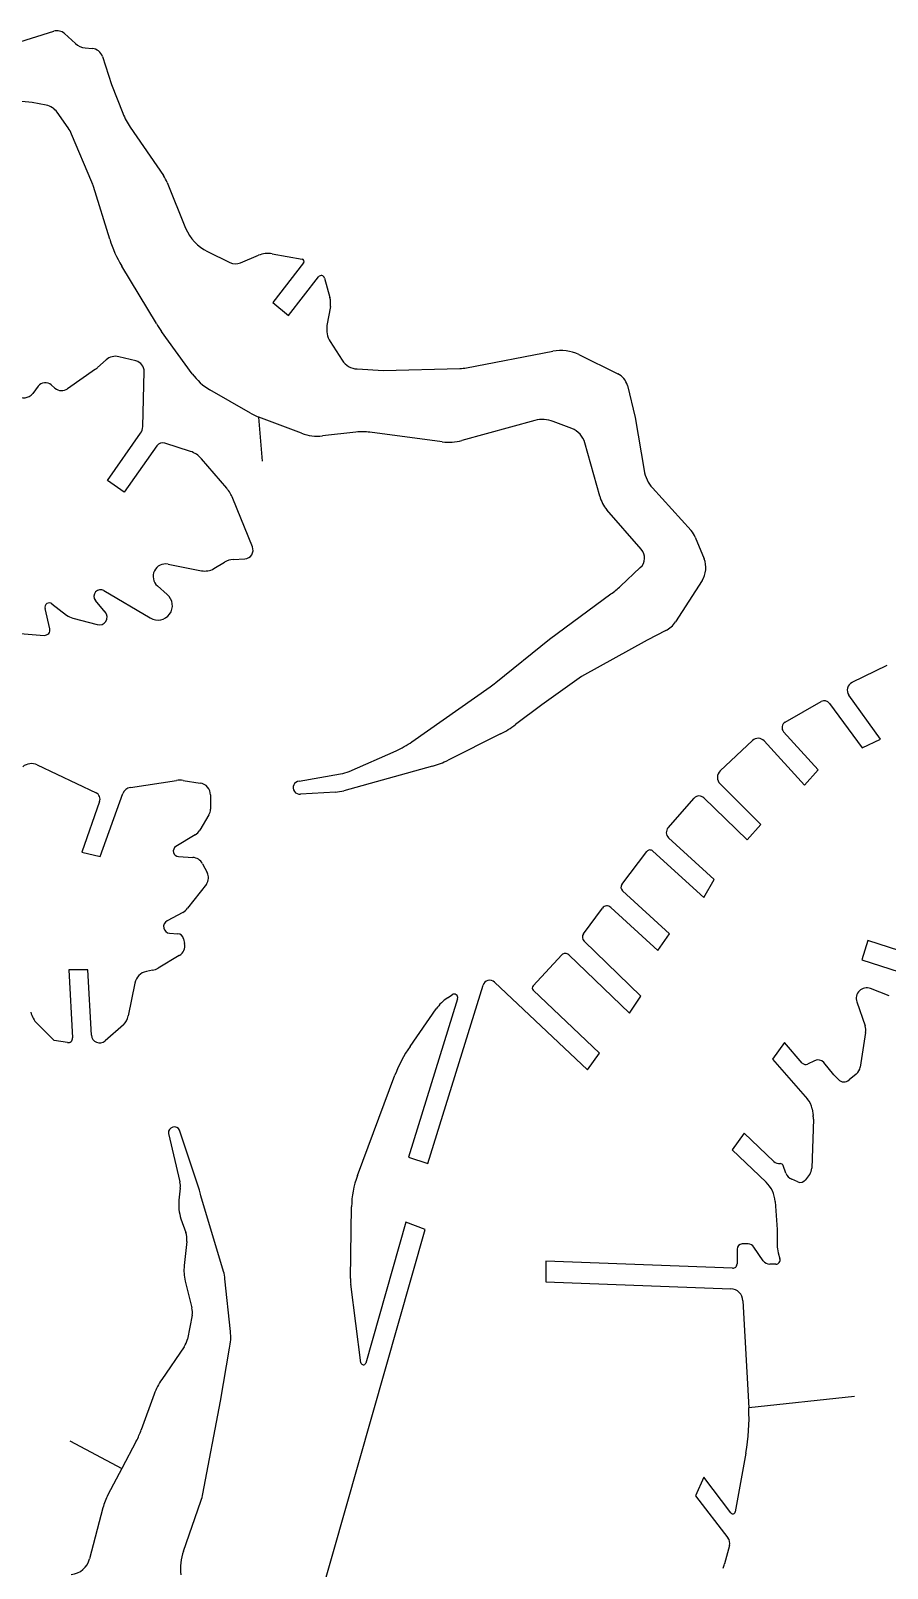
# Model space of a CAD drawing. Extents: x 0.6 to 22.6, y 0.8 to 18.1.
# Drawn here: x 8.95 to 13.97, y 9.07 to 18.08 of the extents above; entities that cross this region are included whole.
import ezdxf

# ---------------------------------------------------------------- set-up
doc = ezdxf.new("R2010")
doc.units = 0
doc.layers.add('WHITE', color=7, linetype='CONTINUOUS')

msp = doc.modelspace()

# ---------------------------------------------------------------- linework, layer by layer
at = {"layer": 'WHITE', "linetype": 'CONTINUOUS'}
for p, q in [((8.729999, 17.97), (9.086999, 18.08)), ((9.149, 18.066), (9.213, 18.008)), ((9.270999, 17.982), (9.312, 17.979)), ((9.371, 17.932), (9.425, 17.767)), ((9.425, 17.767), (9.491, 17.599)), ((8.96, 17.663), (8.565999, 17.701)), ((9.041999, 17.647), (8.96, 17.663)), ((9.17, 17.514), (9.105999, 17.605)), ((9.534, 17.517), (9.729, 17.234)), ((9.309, 17.196), (9.190999, 17.477)), ((9.413999, 16.861), (9.319, 17.17)), ((9.751, 17.193), (9.859, 16.926)), ((9.987999, 16.789), (10.119, 16.725)), ((10.18, 16.723), (10.286, 16.767)), ((10.366, 16.776), (10.542, 16.745)), ((9.687999, 16.367), (9.484999, 16.704)), ((10.551, 16.722), (10.37, 16.491)), ((10.462, 16.414), (10.639, 16.641)), ((10.674, 16.634), (10.705, 16.52)), ((10.37, 16.491), (10.462, 16.414)), ((10.708, 16.467), (10.688, 16.356)), ((9.897999, 16.073), (9.718, 16.321)), ((10.707, 16.262), (10.777, 16.152)), ((9.392999, 16.154), (9.343, 16.109)), ((9.567999, 16.148), (9.468, 16.173)), ((11.505, 16.108), (12.013, 16.205)), ((12.164, 16.185), (12.393, 16.073)), ((9.331, 16.099), (9.166999, 15.985)), ((9.607999, 15.763), (9.616, 16.086)), ((10.865, 16.101), (11.019, 16.092)), ((11.019, 16.092), (11.467, 16.104)), ((8.994999, 16), (8.963, 15.958)), ((9.093, 15.989), (9.071, 16.008)), ((10.24, 15.842), (10.002, 15.979)), ((12.449, 16.004), (12.495, 15.816)), ((10.31, 15.56), (10.288, 15.819)), ((10.539, 15.724), (10.288, 15.819)), ((11.906, 15.799), (11.479, 15.682)), ((12.123, 15.752), (12.015, 15.793)), ((12.495, 15.816), (12.547, 15.506)), ((9.401, 15.448), (9.595, 15.724)), ((10.858, 15.731), (10.662, 15.709)), ((11.364, 15.674), (10.94, 15.73)), ((9.690999, 15.651), (9.498999, 15.379)), ((9.887999, 15.618), (9.737, 15.667)), ((12.287, 15.356), (12.2, 15.668)), ((10.1, 15.402), (9.951999, 15.575)), ((9.498999, 15.379), (9.401, 15.448)), ((10.251, 15.058), (10.136, 15.343)), ((12.597, 15.404), (12.823, 15.154)), ((12.531, 15.045), (12.329, 15.276)), ((12.847, 15.115), (12.899, 14.989)), ((9.755999, 14.957), (9.953, 14.919)), ((10.024, 14.931), (10.087, 14.969)), ((10.138, 14.985), (10.207, 14.989)), ((12.409, 14.828), (12.525, 14.937)), ((9.38, 14.803), (9.652, 14.642)), ((9.751, 14.779), (9.694, 14.83)), ((11.993, 14.518), (12.353, 14.783)), ((12.887, 14.861), (12.731, 14.619)), ((9.062999, 14.579), (9.034999, 14.698)), ((9.074999, 14.724), (9.161, 14.659)), ((9.387, 14.677), (9.329999, 14.745)), ((9.197999, 14.641), (9.34, 14.603)), ((8.817999, 14.556), (9.029999, 14.54)), ((11.677, 14.263), (11.993, 14.518)), ((12.565, 14.512), (12.18, 14.3)), ((12.674, 14.568), (12.565, 14.512)), ((13.767, 14.265), (13.973, 14.365)), ((11.186, 13.917), (11.644, 14.238)), ((12.18, 14.3), (11.948, 14.134)), ((13.375, 14.032), (13.585, 14.152)), ((13.934, 13.932), (13.748, 14.189)), ((11.948, 14.134), (11.793, 14.017)), ((13.634, 14.141), (13.825, 13.882)), ((13.568, 13.752), (13.365, 13.975)), ((11.706, 13.963), (11.398, 13.809)), ((12.994, 13.747), (13.183, 13.924)), ((13.251, 13.922), (13.488, 13.663)), ((13.825, 13.882), (13.934, 13.932)), ((10.819, 13.743), (11.093, 13.864)), ((8.989, 13.781), (9.333999, 13.618)), ((10.524, 13.686), (10.767, 13.728)), ((11.306, 13.774), (10.786, 13.63)), ((13.488, 13.663), (13.568, 13.752)), ((9.359, 13.245), (9.491, 13.613)), ((9.534999, 13.649), (9.805999, 13.69)), ((9.843999, 13.69), (9.944, 13.675)), ((10.005, 13.605), (10.005, 13.521)), ((10.738, 13.622), (10.532, 13.61)), ((13.231, 13.432), (12.993, 13.67)), ((9.354999, 13.566), (9.25, 13.27)), ((12.688, 13.413), (12.841, 13.586)), ((12.898, 13.588), (13.151, 13.342)), ((9.996, 13.488), (9.942, 13.399)), ((13.151, 13.342), (13.231, 13.432)), ((9.914999, 13.371), (9.802, 13.303)), ((12.958, 13.109), (12.691, 13.354)), ((9.25, 13.27), (9.359, 13.245)), ((9.817, 13.244), (9.901, 13.239)), ((12.417, 13.08), (12.563, 13.273)), ((12.599, 13.276), (12.898, 13.005)), ((9.958, 13.202), (9.986, 13.15)), ((9.980999, 13.083), (9.871, 12.941)), ((12.898, 13.005), (12.958, 13.109)), ((12.696, 12.792), (12.42, 13.044)), ((9.843, 12.917), (9.75, 12.867)), ((12.192, 12.792), (12.303, 12.942)), ((12.352, 12.946), (12.628, 12.693)), ((9.765, 12.795), (9.812999, 12.792)), ((9.847, 12.762), (9.852999, 12.735)), ((12.528, 12.426), (12.196, 12.748)), ((12.628, 12.693), (12.696, 12.792)), ((13.859, 12.752), (13.823, 12.638)), ((14.108, 12.672), (13.859, 12.752)), ((9.821999, 12.664), (9.699, 12.591)), ((11.896, 12.487), (12.065, 12.668)), ((12.105, 12.669), (12.462, 12.326)), ((13.823, 12.638), (14.097, 12.552)), ((9.286, 12.581), (9.173999, 12.581)), ((9.173999, 12.581), (9.196, 12.181)), ((9.307, 12.198), (9.286, 12.581)), ((9.663999, 12.578), (9.628999, 12.571)), ((9.562, 12.503), (9.522999, 12.31)), ((11.28, 11.446), (11.603, 12.49)), ((11.394, 12.416), (11.422, 12.434)), ((11.671, 12.508), (12.215, 11.994)), ((12.285, 12.092), (11.897, 12.461)), ((13.985, 12.428), (13.875, 12.471)), ((11.454, 12.411), (11.165, 11.482)), ((11.175, 12.131), (11.329, 12.352)), ((12.462, 12.326), (12.528, 12.426)), ((13.794, 12.392), (13.843, 12.252)), ((9.088, 12.166), (8.989, 12.265)), ((9.494, 12.259), (9.387, 12.164)), ((9.166, 12.154), (9.088, 12.166)), ((13.846, 12.214), (13.815, 12.011)), ((12.215, 11.994), (12.285, 12.092)), ((13.37, 12.154), (13.3, 12.056)), ((13.475, 12.034), (13.37, 12.154)), ((13.3, 12.056), (13.505, 11.823)), ((13.547, 12.048), (13.506, 12.028)), ((13.66, 11.965), (13.601, 12.037)), ((10.866, 11.375), (11.086, 11.963)), ((13.687, 11.937), (13.67, 11.955)), ((13.791, 11.97), (13.749, 11.935)), ((13.532, 11.766), (13.538, 11.727)), ((9.758, 11.622), (9.826, 11.338)), ((9.939999, 11.29), (9.824, 11.64)), ((13.134, 11.623), (13.064, 11.526)), ((13.307, 11.458), (13.134, 11.623)), ((13.54, 11.705), (13.53, 11.418)), ((11.165, 11.482), (11.28, 11.446)), ((13.064, 11.526), (13.262, 11.337)), ((13.379, 11.389), (13.363, 11.433)), ((13.448, 11.338), (13.413, 11.354)), ((13.518, 11.382), (13.494, 11.35)), ((9.828, 11.301), (9.819999, 11.23)), ((10.082, 10.813), (9.947999, 11.257)), ((10.825, 10.771), (10.832, 11.191)), ((13.316, 11.222), (13.328, 11.058)), ((9.831999, 11.122), (9.859999, 11.042)), ((11.151, 11.101), (10.915, 10.276)), ((11.263, 11.058), (11.151, 11.101)), ((10.399, 8.027999), (11.263, 11.058)), ((13.328, 11.058), (13.328, 10.967)), ((9.866, 10.989), (9.850999, 10.847)), ((13.092, 10.943), (13.092, 10.857)), ((13.157, 10.974), (13.123, 10.974)), ((13.246, 10.876), (13.191, 10.956)), ((13.334, 10.923), (13.344, 10.887)), ((13.066, 10.832), (11.971, 10.873)), ((11.971, 10.873), (11.971, 10.753)), ((13.32, 10.856), (13.285, 10.856)), ((9.857, 10.757), (9.895999, 10.6)), ((10.122, 10.462), (10.09, 10.769)), ((10.887, 10.278), (10.827, 10.739)), ((11.971, 10.753), (13.055, 10.712)), ((13.127, 10.641), (13.161, 10.014)), ((9.897, 10.556), (9.869999, 10.417)), ((9.850999, 10.372), (9.718999, 10.18)), ((10.064, 10.053), (10.117, 10.363)), ((9.675, 10.094), (9.598999, 9.885)), ((9.961, 9.510999), (10.064, 10.053)), ((13.78, 10.08), (13.161, 10.014)), ((9.18, 9.819999), (9.484999, 9.659)), ((9.569999, 9.819), (9.484999, 9.659)), ((13.144, 9.748), (13.082, 9.404)), ((9.484999, 9.659), (9.404, 9.503999)), ((12.898, 9.607999), (12.848, 9.498999)), ((13.056, 9.397999), (12.898, 9.607999)), ((9.847, 9.175), (9.949, 9.467)), ((12.848, 9.498999), (13.039, 9.251999)), ((9.373999, 9.428), (9.295999, 9.128999)), ((13.048, 9.206999), (13.019, 9.098999))]:
    msp.add_line(p, q, dxfattribs=at)
for centre, radius, start, end in [((9.105799, 18.0189), 0.063926, 47.47275, 107.1027), ((9.2804, 18.0806), 0.099063, 227.1272, 264.5539), ((9.306, 17.911), 0.068264, 17.90448, 84.95755), ((9.0213, 17.5456), 0.103452, 35.04193, 78.46237), ((9.871999, 17.7465), 0.408555, 201.1634, 214.1763), ((9.008799, 17.3981), 0.198549, 23.41457, 35.7154), ((9.549699, 17.1114), 0.217207, 22.06637, 34.36316), ((9.0457, 17.0798), 0.2878, 18.26497, 23.81282), ((10.0959, 17.0748), 0.714626, 197.4081, 211.2566), ((10.1028, 17.0264), 0.263663, 202.3825, 244.193), ((10.3414, 16.6342), 0.143892, 80.15792, 112.6444), ((10.1517, 16.7911), 0.073746, 243.6782, 292.5663), ((10.54, 16.731), 0.014142, 320.7073, 81.8699), ((10.6547, 16.6286), 0.020006, 15.6308, 141.698), ((10.5873, 16.4868), 0.122292, 350.683, 15.75233), ((10.2356, 16.6914), 0.636479, 210.6425, 215.5879), ((10.8191, 16.3336), 0.132999, 170.304, 212.5678), ((9.4484, 16.0929), 0.082463, 76.25024, 132.2002), ((9.553999, 16.0876), 0.06202, 358.5217, 76.95003), ((10.8708, 16.2124), 0.111564, 212.7784, 267.0195), ((12.0584, 15.9681), 0.241211, 64.0403, 100.8487), ((9.2592, 16.1973), 0.121734, 306.1454, 313.5022), ((10.1713, 16.2708), 0.337356, 215.895, 239.8781), ((11.4617, 16.337), 0.23306, 271.3031, 280.7072), ((12.3474, 15.9788), 0.104656, 13.9299, 64.16947), ((8.909999, 16.0002), 0.067748, 231.7103, 321.4723), ((9.0368, 15.9682), 0.052475, 49.32765, 142.7375), ((9.132599, 16.0347), 0.060443, 229.0909, 304.6891), ((10.4049, 16.1246), 0.327195, 239.7358, 249.0668), ((11.9514, 15.6302), 0.174782, 68.66123, 105.0541), ((9.537, 15.765), 0.071028, 324.7437, 358.3858), ((10.6317, 15.972), 0.264739, 249.5048, 276.572), ((10.895, 15.392), 0.340982, 82.41646, 96.22881), ((11.4015, 15.9661), 0.294481, 262.6844, 285.2585), ((12.0781, 15.6336), 0.12666, 15.75899, 69.23209), ((9.7249, 15.6277), 0.04112, 72.88702, 145.4987), ((9.843899, 15.4832), 0.141819, 40.33837, 71.88449), ((12.7449, 15.5397), 0.200748, 189.6641, 222.5367), ((9.934299, 15.2604), 0.217957, 22.27003, 40.51553), ((12.4855, 15.4092), 0.20551, 195.0031, 220.4017), ((12.7233, 15.0658), 0.133113, 21.68914, 41.49771), ((10.2046, 15.039), 0.050057, 272.7481, 22.26686), ((12.4721, 14.9941), 0.077838, 312.8134, 40.83213), ((9.741499, 14.8855), 0.073051, 78.53628, 229.4412), ((10.1454, 14.8722), 0.113052, 93.75365, 121.1028), ((12.7702, 14.9365), 0.139088, 327.1211, 22.17623), ((9.9728, 15.0178), 0.100764, 258.6678, 300.5348), ((9.360799, 14.769), 0.039046, 60.5462, 217.9265), ((9.6967, 14.714), 0.084747, 238.1666, 50.12521), ((12.0426, 15.2266), 0.541414, 304.9816, 312.5898), ((9.058599, 14.7055), 0.024763, 48.44337, 197.6301), ((9.225999, 14.746), 0.1086, 233.2356, 255.0687), ((9.3529, 14.6468), 0.04566, 253.5892, 41.52944), ((12.6084, 14.6986), 0.146174, 296.6699, 327.0057), ((9.0317, 14.572), 0.032045, 266.959, 12.60808), ((11.2814, 14.7509), 0.628128, 305.2588, 309.0359), ((13.7901, 14.2188), 0.051579, 116.565, 215.2923), ((13.6032, 14.1186), 0.038036, 36.02621, 118.5864), ((11.4582, 14.4594), 0.554805, 296.5281, 307.1177), ((13.3936, 13.9994), 0.037594, 119.7068, 220.4691), ((10.8726, 14.3589), 0.541758, 294.0054, 305.3446), ((13.216, 13.889), 0.048104, 43.31466, 133.3153), ((8.9552, 13.7082), 0.080253, 65.09505, 129.641), ((11.17, 14.27), 0.5143, 285.3333, 296.3159), ((10.7308, 13.9513), 0.226215, 279.2083, 292.9491), ((13.031, 13.708), 0.05374, 133.4927, 225), ((9.315399, 13.5803), 0.042038, 340.1445, 63.73972), ((9.5431, 13.5942), 0.055388, 98.40854, 160.1583), ((9.824999, 13.56), 0.131381, 81.68486, 98.31512), ((9.9343, 13.605), 0.070668, 359.9992, 82.11068), ((10.528, 13.648), 0.038209, 96.00855, 276.009), ((10.724, 13.852), 0.230495, 273.4832, 285.6039), ((9.940999, 13.5207), 0.064, 329.2671, 0.268572), ((12.8704, 13.5605), 0.038917, 44.89587, 139.0634), ((9.8708, 13.4406), 0.082462, 302.4178, 329.7036), ((12.72, 13.385), 0.042449, 138.8147, 226.9091), ((9.818799, 13.2759), 0.031884, 121.7959, 266.7712), ((12.5823, 13.2584), 0.0242, 46.5035, 142.8933), ((9.896699, 13.17), 0.069133, 27.56518, 86.43401), ((9.932399, 13.1203), 0.061278, 322.4949, 28.99103), ((12.4384, 13.0637), 0.026956, 142.7044, 226.9542), ((9.8007, 12.9946), 0.088402, 298.5949, 322.6764), ((12.3294, 12.9212), 0.033609, 47.65642, 141.7662), ((9.7686, 12.8333), 0.038492, 118.8956, 264.63), ((9.8097, 12.754), 0.038143, 12.10576, 85.03677), ((9.789099, 12.7206), 0.065502, 300.1679, 12.69958), ((12.2187, 12.7722), 0.03318, 143.4415, 226.8319), ((12.0855, 12.6485), 0.028293, 46.43135, 136.4321), ((9.646999, 12.4862), 0.086689, 101.984, 168.8197), ((9.6437, 12.6864), 0.110268, 280.6064, 300.0994), ((11.434, 12.417), 0.020808, 343.3022, 125.2176), ((11.6423, 12.479), 0.04081, 45.2983, 164.3632), ((11.9095, 12.4745), 0.018398, 137.2035, 227.2026), ((13.8529, 12.4127), 0.062348, 69.2396, 199.3633), ((11.5313, 12.2115), 0.246303, 123.8772, 145.2195), ((9.0874, 12.3646), 0.140009, 193.0437, 225.3472), ((9.432, 12.328), 0.092763, 311.9413, 348.8112), ((9.17, 12.1797), 0.026032, 261.1538, 2.862405), ((9.355099, 12.2001), 0.048174, 182.4999, 311.4656), ((13.7696, 12.2271), 0.077508, 350.2704, 18.73884), ((11.7929, 11.6961), 0.755607, 144.8608, 159.3153), ((13.4944, 12.0512), 0.025938, 221.5599, 296.5651), ((13.5671, 12.0088), 0.044095, 39.75566, 117.1458), ((13.7482, 12.0225), 0.067782, 309.1889, 350.232), ((13.7769, 12.0719), 0.158408, 222.4415, 227.5584), ((13.7191, 11.9692), 0.045427, 225.0892, 311.1622), ((13.42, 11.748), 0.113357, 9.130041, 41.42366), ((13.4256, 11.7057), 0.1144, 359.6494, 10.73041), ((9.7927, 11.6249), 0.034751, 25.75397, 184.779), ((13.3402, 11.4929), 0.048139, 226.4295, 275.7224), ((13.346, 11.427), 0.018027, 19.44003, 93.17815), ((11.382, 11.1845), 0.550038, 159.7365, 179.3229), ((13.4381, 11.4124), 0.063565, 201.6008, 246.7422), ((13.466, 11.4193), 0.064013, 324.3478, 358.8363), ((9.7238, 11.3139), 0.105003, 352.9424, 13.26864), ((9.670999, 11.2073), 0.281423, 10.17191, 17.08921), ((13.1396, 11.2094), 0.176814, 4.085594, 46.19158), ((13.4633, 11.3734), 0.038601, 246.625, 322.6848), ((10.062, 11.202), 0.243614, 173.4001, 199.179), ((9.7437, 11.002), 0.122986, 353.9327, 18.98005), ((13.123, 10.943), 0.030999, 90, 180), ((13.1563, 10.9316), 0.042419, 35.11374, 89.05415), ((13.487, 10.9663), 0.159001, 179.7478, 195.8017), ((10.1129, 10.8193), 0.26336, 173.9625, 193.6827), ((9.8507, 10.7482), 0.240202, 4.967674, 15.6504), ((13.067, 10.857), 0.025, 267.7085, 0), ((13.284, 10.902), 0.04601, 214.38, 271.2454), ((13.3197, 10.881), 0.025029, 270.6862, 13.86969), ((11.0528, 10.7692), 0.22781, 179.5474, 187.6179), ((13.052, 10.637), 0.075059, 3.052669, 87.70939), ((9.7971, 10.5757), 0.101841, 348.844, 13.80428), ((9.798099, 10.4287), 0.325597, 348.3588, 5.869993), ((9.752099, 10.4403), 0.12018, 325.371, 348.821), ((10.9013, 10.2809), 0.014549, 191.4642, 340.3197), ((10.0316, 9.9658), 0.378946, 145.5802, 160.2262), ((12.0109, 9.953999), 1.151664, 349.6961, 2.986377), ((9.097599, 10.0659), 0.533035, 332.4062, 340.1611), ((9.718, 9.336099), 0.35607, 151.866, 165.0426), ((9.6623, 9.568799), 0.304236, 340.4513, 349.0483), ((13.0673, 9.4083), 0.015316, 222.3509, 343.6949), ((12.9984, 9.220499), 0.051386, 344.7742, 37.80653), ((9.177099, 9.160399), 0.122976, 275.5534, 345.2066), ((10.1431, 9.0705), 0.314001, 160.5611, 186.308), ((12.8857, 9.1329), 0.137543, 334.6459, 345.7314)]:
    msp.add_arc(centre, radius, start, end, dxfattribs=at)

doc.saveas('drawing.dxf')
